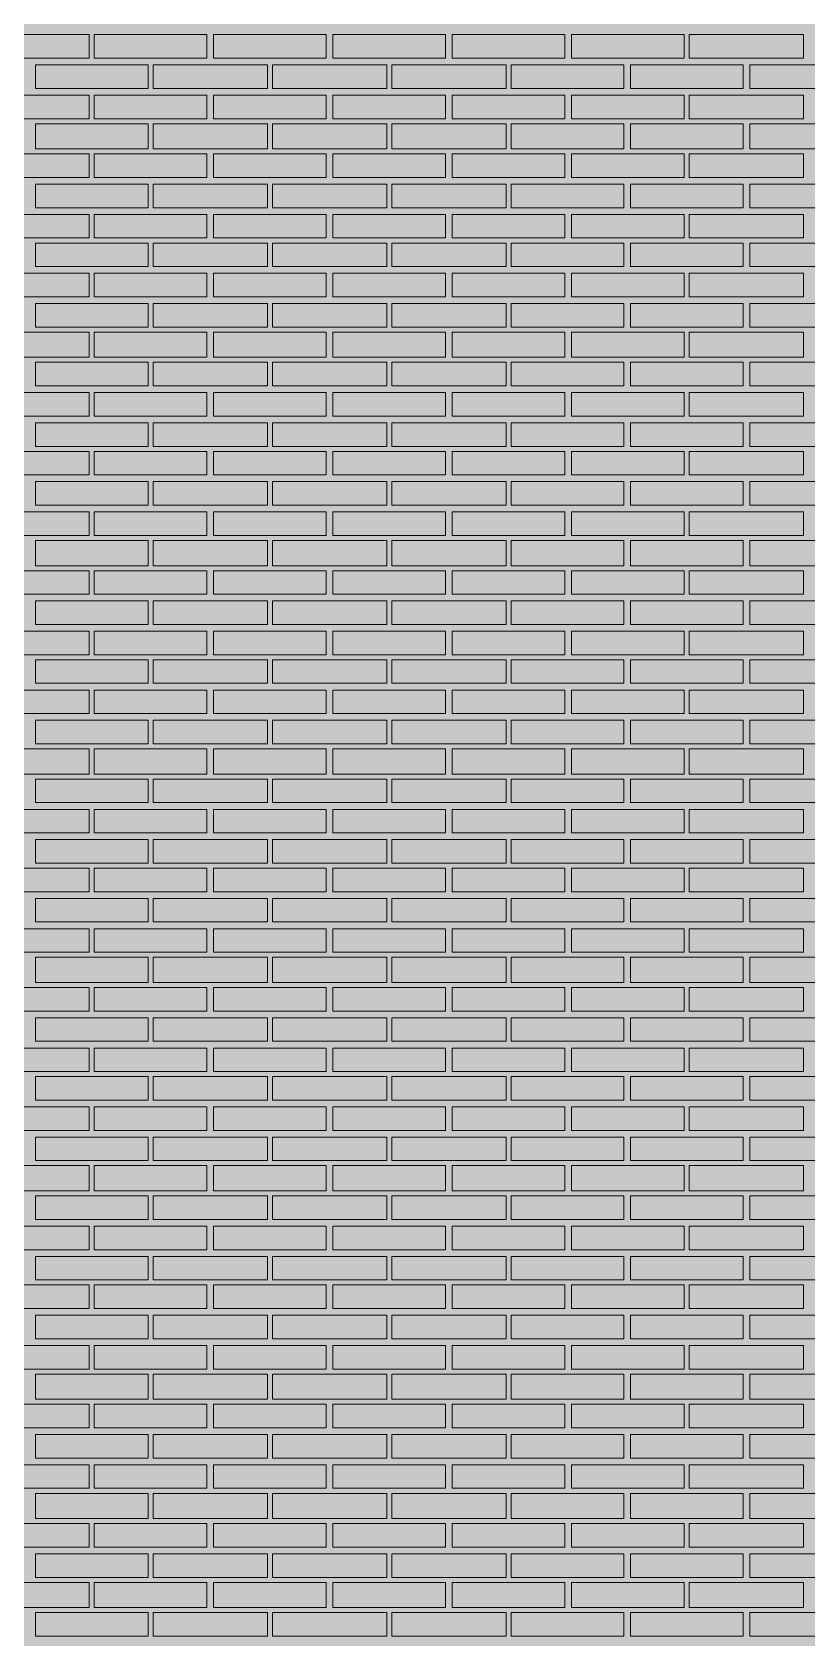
# Model space of a CAD drawing. Header units: millimetres. Extents: x -28928 to 100580, y -22867 to 36490.
# Drawn here: x 77836 to 79786, y 2737 to 6780 of the extents above; entities that cross this region are included whole.
import ezdxf

# ---------------------------------------------------------------- set-up
doc = ezdxf.new("R2010")
doc.units = ezdxf.units.MM
doc.layers.add('PDF _Геометрия', color=7, linetype='Continuous', true_color=0x8f8e8d)
doc.layers.add('PDF _Сплошная заливка', color=7, linetype='Continuous', true_color=0xffffff)

msp = doc.modelspace()

# ---------------------------------------------------------------- hatches: boundary and pattern name
at = {"layer": 'PDF _Сплошная заливка', "true_color": 0xdcd6cf, "transparency": 33554559}
msp.add_hatch(color=254, dxfattribs=at).paths.add_polyline_path([(60798.4, -2005.5), (60798.4, -4713.2), (70224.5, -4713.2), (70224.5, -1464), (74070.3, -1464), (74070.3, -4713.2), (82294.9, -4713.2), (82294.9, 9028.4), (55763.7, 9028.4), (55763.7, -4713.2), (56851.1, -4713.2), (56851.1, -1464), (58251.4, -1464), (58251.4, -4713.2), (59499.5, -4713.2), (59499.5, -2005.5)])

# ---------------------------------------------------------------- linework, layer by layer
at = {"layer": 'PDF _Геометрия', "lineweight": 9}
for points in [[(77979.5, 6773.4), (77979.5, 6714.1), (77691.8, 6714.1), (77691.8, 6773.4)], [(78275.7, 6773.4), (78275.7, 6714.1), (77992.2, 6714.1), (77992.2, 6773.4)], [(78576.1, 6773.4), (78576.1, 6714.1), (78292.6, 6714.1), (78292.6, 6773.4)], [(78876.4, 6773.4), (78876.4, 6714.1), (78593, 6714.1), (78593, 6773.4)], [(79176.8, 6773.4), (79176.8, 6714.1), (78893.4, 6714.1), (78893.4, 6773.4)], [(79477.2, 6773.4), (79477.2, 6714.1), (79193.7, 6714.1), (79193.7, 6773.4)], [(79777.6, 6773.4), (79777.6, 6714.1), (79489.9, 6714.1), (79489.9, 6773.4)], [(78127.6, 6638), (77983.7, 6638), (77844.1, 6638), (77844.1, 6697.2), (77983.7, 6697.2), (78127.6, 6697.2)], [(78428, 6638), (78284.1, 6638), (78140.3, 6638), (78140.3, 6697.2), (78284.1, 6697.2), (78428, 6697.2)], [(78728.4, 6638), (78584.5, 6638), (78440.7, 6638), (78440.7, 6697.2), (78584.5, 6697.2), (78728.4, 6697.2)], [(79028.7, 6638), (78884.9, 6638), (78741.1, 6638), (78741.1, 6697.2), (78884.9, 6697.2), (79028.7, 6697.2)], [(79324.9, 6638), (79185.3, 6638), (79041.4, 6638), (79041.4, 6697.2), (79185.3, 6697.2), (79324.9, 6697.2)], [(79625.3, 6638), (79485.7, 6638), (79341.8, 6638), (79341.8, 6697.2), (79485.7, 6697.2), (79625.3, 6697.2)], [(79925.7, 6638), (79781.8, 6638), (79642.2, 6638), (79642.2, 6697.2), (79781.8, 6697.2), (79925.7, 6697.2)], [(77979.5, 6621), (77979.5, 6561.8), (77691.8, 6561.8), (77691.8, 6621)], [(78275.7, 6621), (78275.7, 6561.8), (77992.2, 6561.8), (77992.2, 6621)], [(78576.1, 6621), (78576.1, 6561.8), (78292.6, 6561.8), (78292.6, 6621)], [(78876.4, 6621), (78876.4, 6561.8), (78593, 6561.8), (78593, 6621)], [(79176.8, 6621), (79176.8, 6561.8), (78893.4, 6561.8), (78893.4, 6621)], [(79477.2, 6621), (79477.2, 6561.8), (79193.7, 6561.8), (79193.7, 6621)], [(79777.6, 6621), (79777.6, 6561.8), (79489.9, 6561.8), (79489.9, 6621)], [(78127.6, 6485.7), (77983.7, 6485.7), (77844.1, 6485.7), (77844.1, 6549.1), (77983.7, 6549.1), (78127.6, 6549.1)], [(78428, 6485.7), (78284.1, 6485.7), (78140.3, 6485.7), (78140.3, 6549.1), (78284.1, 6549.1), (78428, 6549.1)], [(78728.4, 6485.7), (78584.5, 6485.7), (78440.7, 6485.7), (78440.7, 6549.1), (78584.5, 6549.1), (78728.4, 6549.1)], [(79028.7, 6485.7), (78884.9, 6485.7), (78741.1, 6485.7), (78741.1, 6549.1), (78884.9, 6549.1), (79028.7, 6549.1)], [(79324.9, 6485.7), (79185.3, 6485.7), (79041.4, 6485.7), (79041.4, 6549.1), (79185.3, 6549.1), (79324.9, 6549.1)], [(79625.3, 6485.7), (79485.7, 6485.7), (79341.8, 6485.7), (79341.8, 6549.1), (79485.7, 6549.1), (79625.3, 6549.1)], [(79925.7, 6485.7), (79781.8, 6485.7), (79642.2, 6485.7), (79642.2, 6549.1), (79781.8, 6549.1), (79925.7, 6549.1)], [(77979.5, 6473), (77979.5, 6413.7), (77691.8, 6413.7), (77691.8, 6473)], [(78275.7, 6473), (78275.7, 6413.7), (77992.2, 6413.7), (77992.2, 6473)], [(78576.1, 6473), (78576.1, 6413.7), (78292.6, 6413.7), (78292.6, 6473)], [(78876.4, 6473), (78876.4, 6413.7), (78593, 6413.7), (78593, 6473)], [(79176.8, 6473), (79176.8, 6413.7), (78893.4, 6413.7), (78893.4, 6473)], [(79477.2, 6473), (79477.2, 6413.7), (79193.7, 6413.7), (79193.7, 6473)], [(79777.6, 6473), (79777.6, 6413.7), (79489.9, 6413.7), (79489.9, 6473)], [(78127.6, 6337.6), (77983.7, 6337.6), (77844.1, 6337.6), (77844.1, 6396.8), (77983.7, 6396.8), (78127.6, 6396.8)], [(78428, 6337.6), (78284.1, 6337.6), (78140.3, 6337.6), (78140.3, 6396.8), (78284.1, 6396.8), (78428, 6396.8)], [(78728.4, 6337.6), (78584.5, 6337.6), (78440.7, 6337.6), (78440.7, 6396.8), (78584.5, 6396.8), (78728.4, 6396.8)], [(79028.7, 6337.6), (78884.9, 6337.6), (78741.1, 6337.6), (78741.1, 6396.8), (78884.9, 6396.8), (79028.7, 6396.8)], [(79324.9, 6337.6), (79185.3, 6337.6), (79041.4, 6337.6), (79041.4, 6396.8), (79185.3, 6396.8), (79324.9, 6396.8)], [(79625.3, 6337.6), (79485.7, 6337.6), (79341.8, 6337.6), (79341.8, 6396.8), (79485.7, 6396.8), (79625.3, 6396.8)], [(79925.7, 6337.6), (79781.8, 6337.6), (79642.2, 6337.6), (79642.2, 6396.8), (79781.8, 6396.8), (79925.7, 6396.8)], [(77979.5, 6320.7), (77979.5, 6261.4), (77691.8, 6261.4), (77691.8, 6320.7)], [(78275.7, 6320.7), (78275.7, 6261.4), (77992.2, 6261.4), (77992.2, 6320.7)], [(78576.1, 6320.7), (78576.1, 6261.4), (78292.6, 6261.4), (78292.6, 6320.7)], [(78876.4, 6320.7), (78876.4, 6261.4), (78593, 6261.4), (78593, 6320.7)], [(79176.8, 6320.7), (79176.8, 6261.4), (78893.4, 6261.4), (78893.4, 6320.7)], [(79477.2, 6320.7), (79477.2, 6261.4), (79193.7, 6261.4), (79193.7, 6320.7)], [(79777.6, 6320.7), (79777.6, 6261.4), (79489.9, 6261.4), (79489.9, 6320.7)], [(78127.6, 6189.5), (77983.7, 6189.5), (77844.1, 6189.5), (77844.1, 6248.7), (77983.7, 6248.7), (78127.6, 6248.7)], [(78428, 6189.5), (78284.1, 6189.5), (78140.3, 6189.5), (78140.3, 6248.7), (78284.1, 6248.7), (78428, 6248.7)], [(78728.4, 6189.5), (78584.5, 6189.5), (78440.7, 6189.5), (78440.7, 6248.7), (78584.5, 6248.7), (78728.4, 6248.7)], [(79028.7, 6189.5), (78884.9, 6189.5), (78741.1, 6189.5), (78741.1, 6248.7), (78884.9, 6248.7), (79028.7, 6248.7)], [(79324.9, 6189.5), (79185.3, 6189.5), (79041.4, 6189.5), (79041.4, 6248.7), (79185.3, 6248.7), (79324.9, 6248.7)], [(79625.3, 6189.5), (79485.7, 6189.5), (79341.8, 6189.5), (79341.8, 6248.7), (79485.7, 6248.7), (79625.3, 6248.7)], [(79925.7, 6189.5), (79781.8, 6189.5), (79642.2, 6189.5), (79642.2, 6248.7), (79781.8, 6248.7), (79925.7, 6248.7)], [(77979.5, 6172.6), (77979.5, 6113.4), (77691.8, 6113.4), (77691.8, 6172.6)], [(78275.7, 6172.6), (78275.7, 6113.4), (77992.2, 6113.4), (77992.2, 6172.6)], [(78576.1, 6172.6), (78576.1, 6113.4), (78292.6, 6113.4), (78292.6, 6172.6)], [(78876.4, 6172.6), (78876.4, 6113.4), (78593, 6113.4), (78593, 6172.6)], [(79176.8, 6172.6), (79176.8, 6113.4), (78893.4, 6113.4), (78893.4, 6172.6)], [(79477.2, 6172.6), (79477.2, 6113.4), (79193.7, 6113.4), (79193.7, 6172.6)], [(79777.6, 6172.6), (79777.6, 6113.4), (79489.9, 6113.4), (79489.9, 6172.6)], [(78127.6, 6037.2), (77983.7, 6037.2), (77844.1, 6037.2), (77844.1, 6096.4), (77983.7, 6096.4), (78127.6, 6096.4)], [(78428, 6037.2), (78284.1, 6037.2), (78140.3, 6037.2), (78140.3, 6096.4), (78284.1, 6096.4), (78428, 6096.4)], [(78728.4, 6037.2), (78584.5, 6037.2), (78440.7, 6037.2), (78440.7, 6096.4), (78584.5, 6096.4), (78728.4, 6096.4)], [(79028.7, 6037.2), (78884.9, 6037.2), (78741.1, 6037.2), (78741.1, 6096.4), (78884.9, 6096.4), (79028.7, 6096.4)], [(79324.9, 6037.2), (79185.3, 6037.2), (79041.4, 6037.2), (79041.4, 6096.4), (79185.3, 6096.4), (79324.9, 6096.4)], [(79625.3, 6037.2), (79485.7, 6037.2), (79341.8, 6037.2), (79341.8, 6096.4), (79485.7, 6096.4), (79625.3, 6096.4)], [(79925.7, 6037.2), (79781.8, 6037.2), (79642.2, 6037.2), (79642.2, 6096.4), (79781.8, 6096.4), (79925.7, 6096.4)], [(77979.5, 6024.5), (77979.5, 5961), (77691.8, 5961), (77691.8, 6024.5)], [(78275.7, 6024.5), (78275.7, 5961), (77992.2, 5961), (77992.2, 6024.5)], [(78576.1, 6024.5), (78576.1, 5961), (78292.6, 5961), (78292.6, 6024.5)], [(78876.4, 6024.5), (78876.4, 5961), (78593, 5961), (78593, 6024.5)], [(79176.8, 6024.5), (79176.8, 5961), (78893.4, 5961), (78893.4, 6024.5)], [(79477.2, 6024.5), (79477.2, 5961), (79193.7, 5961), (79193.7, 6024.5)], [(79777.6, 6024.5), (79777.6, 5961), (79489.9, 5961), (79489.9, 6024.5)], [(78127.6, 5889.1), (77983.7, 5889.1), (77844.1, 5889.1), (77844.1, 5948.4), (77983.7, 5948.4), (78127.6, 5948.4)], [(78428, 5889.1), (78284.1, 5889.1), (78140.3, 5889.1), (78140.3, 5948.4), (78284.1, 5948.4), (78428, 5948.4)], [(78728.4, 5889.1), (78584.5, 5889.1), (78440.7, 5889.1), (78440.7, 5948.4), (78584.5, 5948.4), (78728.4, 5948.4)], [(79028.7, 5889.1), (78884.9, 5889.1), (78741.1, 5889.1), (78741.1, 5948.4), (78884.9, 5948.4), (79028.7, 5948.4)], [(79324.9, 5889.1), (79185.3, 5889.1), (79041.4, 5889.1), (79041.4, 5948.4), (79185.3, 5948.4), (79324.9, 5948.4)], [(79625.3, 5889.1), (79485.7, 5889.1), (79341.8, 5889.1), (79341.8, 5948.4), (79485.7, 5948.4), (79625.3, 5948.4)], [(79925.7, 5889.1), (79781.8, 5889.1), (79642.2, 5889.1), (79642.2, 5948.4), (79781.8, 5948.4), (79925.7, 5948.4)], [(77979.5, 5872.2), (77979.5, 5813), (77691.8, 5813), (77691.8, 5872.2)], [(78275.7, 5872.2), (78275.7, 5813), (77992.2, 5813), (77992.2, 5872.2)], [(78576.1, 5872.2), (78576.1, 5813), (78292.6, 5813), (78292.6, 5872.2)], [(78876.4, 5872.2), (78876.4, 5813), (78593, 5813), (78593, 5872.2)], [(79176.8, 5872.2), (79176.8, 5813), (78893.4, 5813), (78893.4, 5872.2)], [(79477.2, 5872.2), (79477.2, 5813), (79193.7, 5813), (79193.7, 5872.2)], [(79777.6, 5872.2), (79777.6, 5813), (79489.9, 5813), (79489.9, 5872.2)], [(78127.6, 5736.8), (77983.7, 5736.8), (77844.1, 5736.8), (77844.1, 5796), (77983.7, 5796), (78127.6, 5796)], [(78428, 5736.8), (78284.1, 5736.8), (78140.3, 5736.8), (78140.3, 5796), (78284.1, 5796), (78428, 5796)], [(78728.4, 5736.8), (78584.5, 5736.8), (78440.7, 5736.8), (78440.7, 5796), (78584.5, 5796), (78728.4, 5796)], [(79028.7, 5736.8), (78884.9, 5736.8), (78741.1, 5736.8), (78741.1, 5796), (78884.9, 5796), (79028.7, 5796)], [(79324.9, 5736.8), (79185.3, 5736.8), (79041.4, 5736.8), (79041.4, 5796), (79185.3, 5796), (79324.9, 5796)], [(79625.3, 5736.8), (79485.7, 5736.8), (79341.8, 5736.8), (79341.8, 5796), (79485.7, 5796), (79625.3, 5796)], [(79925.7, 5736.8), (79781.8, 5736.8), (79642.2, 5736.8), (79642.2, 5796), (79781.8, 5796), (79925.7, 5796)], [(77979.5, 5724.1), (77979.5, 5664.9), (77691.8, 5664.9), (77691.8, 5724.1)], [(78275.7, 5724.1), (78275.7, 5664.9), (77992.2, 5664.9), (77992.2, 5724.1)], [(78576.1, 5724.1), (78576.1, 5664.9), (78292.6, 5664.9), (78292.6, 5724.1)], [(78876.4, 5724.1), (78876.4, 5664.9), (78593, 5664.9), (78593, 5724.1)], [(79176.8, 5724.1), (79176.8, 5664.9), (78893.4, 5664.9), (78893.4, 5724.1)], [(79477.2, 5724.1), (79477.2, 5664.9), (79193.7, 5664.9), (79193.7, 5724.1)], [(79777.6, 5724.1), (79777.6, 5664.9), (79489.9, 5664.9), (79489.9, 5724.1)], [(78127.6, 5588.7), (77983.7, 5588.7), (77844.1, 5588.7), (77844.1, 5648), (77983.7, 5648), (78127.6, 5648)], [(78428, 5588.7), (78284.1, 5588.7), (78140.3, 5588.7), (78140.3, 5648), (78284.1, 5648), (78428, 5648)], [(78728.4, 5588.7), (78584.5, 5588.7), (78440.7, 5588.7), (78440.7, 5648), (78584.5, 5648), (78728.4, 5648)], [(79028.7, 5588.7), (78884.9, 5588.7), (78741.1, 5588.7), (78741.1, 5648), (78884.9, 5648), (79028.7, 5648)], [(79324.9, 5588.7), (79185.3, 5588.7), (79041.4, 5588.7), (79041.4, 5648), (79185.3, 5648), (79324.9, 5648)], [(79625.3, 5588.7), (79485.7, 5588.7), (79341.8, 5588.7), (79341.8, 5648), (79485.7, 5648), (79625.3, 5648)], [(79925.7, 5588.7), (79781.8, 5588.7), (79642.2, 5588.7), (79642.2, 5648), (79781.8, 5648), (79925.7, 5648)], [(77979.5, 5571.8), (77979.5, 5512.6), (77691.8, 5512.6), (77691.8, 5571.8)], [(78275.7, 5571.8), (78275.7, 5512.6), (77992.2, 5512.6), (77992.2, 5571.8)], [(78576.1, 5571.8), (78576.1, 5512.6), (78292.6, 5512.6), (78292.6, 5571.8)], [(78876.4, 5571.8), (78876.4, 5512.6), (78593, 5512.6), (78593, 5571.8)], [(79176.8, 5571.8), (79176.8, 5512.6), (78893.4, 5512.6), (78893.4, 5571.8)], [(79477.2, 5571.8), (79477.2, 5512.6), (79193.7, 5512.6), (79193.7, 5571.8)], [(79777.6, 5571.8), (79777.6, 5512.6), (79489.9, 5512.6), (79489.9, 5571.8)], [(78127.6, 5436.4), (77983.7, 5436.4), (77844.1, 5436.4), (77844.1, 5499.9), (77983.7, 5499.9), (78127.6, 5499.9)], [(78428, 5436.4), (78284.1, 5436.4), (78140.3, 5436.4), (78140.3, 5499.9), (78284.1, 5499.9), (78428, 5499.9)], [(78728.4, 5436.4), (78584.5, 5436.4), (78440.7, 5436.4), (78440.7, 5499.9), (78584.5, 5499.9), (78728.4, 5499.9)], [(79028.7, 5436.4), (78884.9, 5436.4), (78741.1, 5436.4), (78741.1, 5499.9), (78884.9, 5499.9), (79028.7, 5499.9)], [(79324.9, 5436.4), (79185.3, 5436.4), (79041.4, 5436.4), (79041.4, 5499.9), (79185.3, 5499.9), (79324.9, 5499.9)], [(79625.3, 5436.4), (79485.7, 5436.4), (79341.8, 5436.4), (79341.8, 5499.9), (79485.7, 5499.9), (79625.3, 5499.9)], [(79925.7, 5436.4), (79781.8, 5436.4), (79642.2, 5436.4), (79642.2, 5499.9), (79781.8, 5499.9), (79925.7, 5499.9)], [(77979.5, 5423.7), (77979.5, 5364.5), (77691.8, 5364.5), (77691.8, 5423.7)], [(78275.7, 5423.7), (78275.7, 5364.5), (77992.2, 5364.5), (77992.2, 5423.7)], [(78576.1, 5423.7), (78576.1, 5364.5), (78292.6, 5364.5), (78292.6, 5423.7)], [(78876.4, 5423.7), (78876.4, 5364.5), (78593, 5364.5), (78593, 5423.7)], [(79176.8, 5423.7), (79176.8, 5364.5), (78893.4, 5364.5), (78893.4, 5423.7)], [(79477.2, 5423.7), (79477.2, 5364.5), (79193.7, 5364.5), (79193.7, 5423.7)], [(79777.6, 5423.7), (79777.6, 5364.5), (79489.9, 5364.5), (79489.9, 5423.7)], [(78127.6, 5288.4), (77983.7, 5288.4), (77844.1, 5288.4), (77844.1, 5347.6), (77983.7, 5347.6), (78127.6, 5347.6)], [(78428, 5288.4), (78284.1, 5288.4), (78140.3, 5288.4), (78140.3, 5347.6), (78284.1, 5347.6), (78428, 5347.6)], [(78728.4, 5288.4), (78584.5, 5288.4), (78440.7, 5288.4), (78440.7, 5347.6), (78584.5, 5347.6), (78728.4, 5347.6)], [(79028.7, 5288.4), (78884.9, 5288.4), (78741.1, 5288.4), (78741.1, 5347.6), (78884.9, 5347.6), (79028.7, 5347.6)], [(79324.9, 5288.4), (79185.3, 5288.4), (79041.4, 5288.4), (79041.4, 5347.6), (79185.3, 5347.6), (79324.9, 5347.6)], [(79625.3, 5288.4), (79485.7, 5288.4), (79341.8, 5288.4), (79341.8, 5347.6), (79485.7, 5347.6), (79625.3, 5347.6)], [(79925.7, 5288.4), (79781.8, 5288.4), (79642.2, 5288.4), (79642.2, 5347.6), (79781.8, 5347.6), (79925.7, 5347.6)], [(77979.5, 5271.4), (77979.5, 5212.2), (77691.8, 5212.2), (77691.8, 5271.4)], [(78275.7, 5271.4), (78275.7, 5212.2), (77992.2, 5212.2), (77992.2, 5271.4)], [(78576.1, 5271.4), (78576.1, 5212.2), (78292.6, 5212.2), (78292.6, 5271.4)], [(78876.4, 5271.4), (78876.4, 5212.2), (78593, 5212.2), (78593, 5271.4)], [(79176.8, 5271.4), (79176.8, 5212.2), (78893.4, 5212.2), (78893.4, 5271.4)], [(79477.2, 5271.4), (79477.2, 5212.2), (79193.7, 5212.2), (79193.7, 5271.4)], [(79777.6, 5271.4), (79777.6, 5212.2), (79489.9, 5212.2), (79489.9, 5271.4)], [(78127.6, 5140.3), (77983.7, 5140.3), (77844.1, 5140.3), (77844.1, 5199.5), (77983.7, 5199.5), (78127.6, 5199.5)], [(78428, 5140.3), (78284.1, 5140.3), (78140.3, 5140.3), (78140.3, 5199.5), (78284.1, 5199.5), (78428, 5199.5)], [(78728.4, 5140.3), (78584.5, 5140.3), (78440.7, 5140.3), (78440.7, 5199.5), (78584.5, 5199.5), (78728.4, 5199.5)], [(79028.7, 5140.3), (78884.9, 5140.3), (78741.1, 5140.3), (78741.1, 5199.5), (78884.9, 5199.5), (79028.7, 5199.5)], [(79324.9, 5140.3), (79185.3, 5140.3), (79041.4, 5140.3), (79041.4, 5199.5), (79185.3, 5199.5), (79324.9, 5199.5)], [(79625.3, 5140.3), (79485.7, 5140.3), (79341.8, 5140.3), (79341.8, 5199.5), (79485.7, 5199.5), (79625.3, 5199.5)], [(79925.7, 5140.3), (79781.8, 5140.3), (79642.2, 5140.3), (79642.2, 5199.5), (79781.8, 5199.5), (79925.7, 5199.5)], [(77979.5, 5123.4), (77979.5, 5064.1), (77691.8, 5064.1), (77691.8, 5123.4)], [(78275.7, 5123.4), (78275.7, 5064.1), (77992.2, 5064.1), (77992.2, 5123.4)], [(78576.1, 5123.4), (78576.1, 5064.1), (78292.6, 5064.1), (78292.6, 5123.4)], [(78876.4, 5123.4), (78876.4, 5064.1), (78593, 5064.1), (78593, 5123.4)], [(79176.8, 5123.4), (79176.8, 5064.1), (78893.4, 5064.1), (78893.4, 5123.4)], [(79477.2, 5123.4), (79477.2, 5064.1), (79193.7, 5064.1), (79193.7, 5123.4)], [(79777.6, 5123.4), (79777.6, 5064.1), (79489.9, 5064.1), (79489.9, 5123.4)], [(78127.6, 4988), (77983.7, 4988), (77844.1, 4988), (77844.1, 5047.2), (77983.7, 5047.2), (78127.6, 5047.2)], [(78428, 4988), (78284.1, 4988), (78140.3, 4988), (78140.3, 5047.2), (78284.1, 5047.2), (78428, 5047.2)], [(78728.4, 4988), (78584.5, 4988), (78440.7, 4988), (78440.7, 5047.2), (78584.5, 5047.2), (78728.4, 5047.2)], [(79028.7, 4988), (78884.9, 4988), (78741.1, 4988), (78741.1, 5047.2), (78884.9, 5047.2), (79028.7, 5047.2)], [(79324.9, 4988), (79185.3, 4988), (79041.4, 4988), (79041.4, 5047.2), (79185.3, 5047.2), (79324.9, 5047.2)], [(79625.3, 4988), (79485.7, 4988), (79341.8, 4988), (79341.8, 5047.2), (79485.7, 5047.2), (79625.3, 5047.2)], [(79925.7, 4988), (79781.8, 4988), (79642.2, 4988), (79642.2, 5047.2), (79781.8, 5047.2), (79925.7, 5047.2)], [(77979.5, 4975.3), (77979.5, 4911.8), (77691.8, 4911.8), (77691.8, 4975.3)], [(78275.7, 4975.3), (78275.7, 4911.8), (77992.2, 4911.8), (77992.2, 4975.3)], [(78576.1, 4975.3), (78576.1, 4911.8), (78292.6, 4911.8), (78292.6, 4975.3)], [(78876.4, 4975.3), (78876.4, 4911.8), (78593, 4911.8), (78593, 4975.3)], [(79176.8, 4975.3), (79176.8, 4911.8), (78893.4, 4911.8), (78893.4, 4975.3)], [(79477.2, 4975.3), (79477.2, 4911.8), (79193.7, 4911.8), (79193.7, 4975.3)], [(79777.6, 4975.3), (79777.6, 4911.8), (79489.9, 4911.8), (79489.9, 4975.3)], [(78127.6, 4839.9), (77983.7, 4839.9), (77844.1, 4839.9), (77844.1, 4899.1), (77983.7, 4899.1), (78127.6, 4899.1)], [(78428, 4839.9), (78284.1, 4839.9), (78140.3, 4839.9), (78140.3, 4899.1), (78284.1, 4899.1), (78428, 4899.1)], [(78728.4, 4839.9), (78584.5, 4839.9), (78440.7, 4839.9), (78440.7, 4899.1), (78584.5, 4899.1), (78728.4, 4899.1)], [(79028.7, 4839.9), (78884.9, 4839.9), (78741.1, 4839.9), (78741.1, 4899.1), (78884.9, 4899.1), (79028.7, 4899.1)], [(79324.9, 4839.9), (79185.3, 4839.9), (79041.4, 4839.9), (79041.4, 4899.1), (79185.3, 4899.1), (79324.9, 4899.1)], [(79625.3, 4839.9), (79485.7, 4839.9), (79341.8, 4839.9), (79341.8, 4899.1), (79485.7, 4899.1), (79625.3, 4899.1)], [(79925.7, 4839.9), (79781.8, 4839.9), (79642.2, 4839.9), (79642.2, 4899.1), (79781.8, 4899.1), (79925.7, 4899.1)], [(77979.5, 4823), (77979.5, 4763.7), (77691.8, 4763.7), (77691.8, 4823)], [(78275.7, 4823), (78275.7, 4763.7), (77992.2, 4763.7), (77992.2, 4823)], [(78576.1, 4823), (78576.1, 4763.7), (78292.6, 4763.7), (78292.6, 4823)], [(78876.4, 4823), (78876.4, 4763.7), (78593, 4763.7), (78593, 4823)], [(79176.8, 4823), (79176.8, 4763.7), (78893.4, 4763.7), (78893.4, 4823)], [(79477.2, 4823), (79477.2, 4763.7), (79193.7, 4763.7), (79193.7, 4823)], [(79777.6, 4823), (79777.6, 4763.7), (79489.9, 4763.7), (79489.9, 4823)], [(78127.6, 4687.6), (77983.7, 4687.6), (77844.1, 4687.6), (77844.1, 4746.8), (77983.7, 4746.8), (78127.6, 4746.8)], [(78428, 4687.6), (78284.1, 4687.6), (78140.3, 4687.6), (78140.3, 4746.8), (78284.1, 4746.8), (78428, 4746.8)], [(78728.4, 4687.6), (78584.5, 4687.6), (78440.7, 4687.6), (78440.7, 4746.8), (78584.5, 4746.8), (78728.4, 4746.8)], [(79028.7, 4687.6), (78884.9, 4687.6), (78741.1, 4687.6), (78741.1, 4746.8), (78884.9, 4746.8), (79028.7, 4746.8)], [(79324.9, 4687.6), (79185.3, 4687.6), (79041.4, 4687.6), (79041.4, 4746.8), (79185.3, 4746.8), (79324.9, 4746.8)], [(79625.3, 4687.6), (79485.7, 4687.6), (79341.8, 4687.6), (79341.8, 4746.8), (79485.7, 4746.8), (79625.3, 4746.8)], [(79925.7, 4687.6), (79781.8, 4687.6), (79642.2, 4687.6), (79642.2, 4746.8), (79781.8, 4746.8), (79925.7, 4746.8)], [(77979.5, 4674.9), (77979.5, 4615.7), (77691.8, 4615.7), (77691.8, 4674.9)], [(78275.7, 4674.9), (78275.7, 4615.7), (77992.2, 4615.7), (77992.2, 4674.9)], [(78576.1, 4674.9), (78576.1, 4615.7), (78292.6, 4615.7), (78292.6, 4674.9)], [(78876.4, 4674.9), (78876.4, 4615.7), (78593, 4615.7), (78593, 4674.9)], [(79176.8, 4674.9), (79176.8, 4615.7), (78893.4, 4615.7), (78893.4, 4674.9)], [(79477.2, 4674.9), (79477.2, 4615.7), (79193.7, 4615.7), (79193.7, 4674.9)], [(79777.6, 4674.9), (79777.6, 4615.7), (79489.9, 4615.7), (79489.9, 4674.9)], [(78127.6, 4539.5), (77983.7, 4539.5), (77844.1, 4539.5), (77844.1, 4598.7), (77983.7, 4598.7), (78127.6, 4598.7)], [(78428, 4539.5), (78284.1, 4539.5), (78140.3, 4539.5), (78140.3, 4598.7), (78284.1, 4598.7), (78428, 4598.7)], [(78728.4, 4539.5), (78584.5, 4539.5), (78440.7, 4539.5), (78440.7, 4598.7), (78584.5, 4598.7), (78728.4, 4598.7)], [(79028.7, 4539.5), (78884.9, 4539.5), (78741.1, 4539.5), (78741.1, 4598.7), (78884.9, 4598.7), (79028.7, 4598.7)], [(79324.9, 4539.5), (79185.3, 4539.5), (79041.4, 4539.5), (79041.4, 4598.7), (79185.3, 4598.7), (79324.9, 4598.7)], [(79625.3, 4539.5), (79485.7, 4539.5), (79341.8, 4539.5), (79341.8, 4598.7), (79485.7, 4598.7), (79625.3, 4598.7)], [(79925.7, 4539.5), (79781.8, 4539.5), (79642.2, 4539.5), (79642.2, 4598.7), (79781.8, 4598.7), (79925.7, 4598.7)], [(77979.5, 4522.6), (77979.5, 4463.4), (77691.8, 4463.4), (77691.8, 4522.6)], [(78275.7, 4522.6), (78275.7, 4463.4), (77992.2, 4463.4), (77992.2, 4522.6)], [(78576.1, 4522.6), (78576.1, 4463.4), (78292.6, 4463.4), (78292.6, 4522.6)], [(78876.4, 4522.6), (78876.4, 4463.4), (78593, 4463.4), (78593, 4522.6)], [(79176.8, 4522.6), (79176.8, 4463.4), (78893.4, 4463.4), (78893.4, 4522.6)], [(79477.2, 4522.6), (79477.2, 4463.4), (79193.7, 4463.4), (79193.7, 4522.6)], [(79777.6, 4522.6), (79777.6, 4463.4), (79489.9, 4463.4), (79489.9, 4522.6)], [(78127.6, 4387.2), (77983.7, 4387.2), (77844.1, 4387.2), (77844.1, 4450.7), (77983.7, 4450.7), (78127.6, 4450.7)], [(78428, 4387.2), (78284.1, 4387.2), (78140.3, 4387.2), (78140.3, 4450.7), (78284.1, 4450.7), (78428, 4450.7)], [(78728.4, 4387.2), (78584.5, 4387.2), (78440.7, 4387.2), (78440.7, 4450.7), (78584.5, 4450.7), (78728.4, 4450.7)], [(79028.7, 4387.2), (78884.9, 4387.2), (78741.1, 4387.2), (78741.1, 4450.7), (78884.9, 4450.7), (79028.7, 4450.7)], [(79324.9, 4387.2), (79185.3, 4387.2), (79041.4, 4387.2), (79041.4, 4450.7), (79185.3, 4450.7), (79324.9, 4450.7)], [(79625.3, 4387.2), (79485.7, 4387.2), (79341.8, 4387.2), (79341.8, 4450.7), (79485.7, 4450.7), (79625.3, 4450.7)], [(79925.7, 4387.2), (79781.8, 4387.2), (79642.2, 4387.2), (79642.2, 4450.7), (79781.8, 4450.7), (79925.7, 4450.7)], [(77979.5, 4374.5), (77979.5, 4315.3), (77691.8, 4315.3), (77691.8, 4374.5)], [(78275.7, 4374.5), (78275.7, 4315.3), (77992.2, 4315.3), (77992.2, 4374.5)], [(78576.1, 4374.5), (78576.1, 4315.3), (78292.6, 4315.3), (78292.6, 4374.5)], [(78876.4, 4374.5), (78876.4, 4315.3), (78593, 4315.3), (78593, 4374.5)], [(79176.8, 4374.5), (79176.8, 4315.3), (78893.4, 4315.3), (78893.4, 4374.5)], [(79477.2, 4374.5), (79477.2, 4315.3), (79193.7, 4315.3), (79193.7, 4374.5)], [(79777.6, 4374.5), (79777.6, 4315.3), (79489.9, 4315.3), (79489.9, 4374.5)], [(78127.6, 4239.1), (77983.7, 4239.1), (77844.1, 4239.1), (77844.1, 4298.4), (77983.7, 4298.4), (78127.6, 4298.4)], [(78428, 4239.1), (78284.1, 4239.1), (78140.3, 4239.1), (78140.3, 4298.4), (78284.1, 4298.4), (78428, 4298.4)], [(78728.4, 4239.1), (78584.5, 4239.1), (78440.7, 4239.1), (78440.7, 4298.4), (78584.5, 4298.4), (78728.4, 4298.4)], [(79028.7, 4239.1), (78884.9, 4239.1), (78741.1, 4239.1), (78741.1, 4298.4), (78884.9, 4298.4), (79028.7, 4298.4)], [(79324.9, 4239.1), (79185.3, 4239.1), (79041.4, 4239.1), (79041.4, 4298.4), (79185.3, 4298.4), (79324.9, 4298.4)], [(79625.3, 4239.1), (79485.7, 4239.1), (79341.8, 4239.1), (79341.8, 4298.4), (79485.7, 4298.4), (79625.3, 4298.4)], [(79925.7, 4239.1), (79781.8, 4239.1), (79642.2, 4239.1), (79642.2, 4298.4), (79781.8, 4298.4), (79925.7, 4298.4)], [(77979.5, 4222.2), (77979.5, 4163), (77691.8, 4163), (77691.8, 4222.2)], [(78275.7, 4222.2), (78275.7, 4163), (77992.2, 4163), (77992.2, 4222.2)], [(78576.1, 4222.2), (78576.1, 4163), (78292.6, 4163), (78292.6, 4222.2)], [(78876.4, 4222.2), (78876.4, 4163), (78593, 4163), (78593, 4222.2)], [(79176.8, 4222.2), (79176.8, 4163), (78893.4, 4163), (78893.4, 4222.2)], [(79477.2, 4222.2), (79477.2, 4163), (79193.7, 4163), (79193.7, 4222.2)], [(79777.6, 4222.2), (79777.6, 4163), (79489.9, 4163), (79489.9, 4222.2)], [(78127.6, 4091), (77983.7, 4091), (77844.1, 4091), (77844.1, 4150.3), (77983.7, 4150.3), (78127.6, 4150.3)], [(78428, 4091), (78284.1, 4091), (78140.3, 4091), (78140.3, 4150.3), (78284.1, 4150.3), (78428, 4150.3)], [(78728.4, 4091), (78584.5, 4091), (78440.7, 4091), (78440.7, 4150.3), (78584.5, 4150.3), (78728.4, 4150.3)], [(79028.7, 4091), (78884.9, 4091), (78741.1, 4091), (78741.1, 4150.3), (78884.9, 4150.3), (79028.7, 4150.3)], [(79324.9, 4091), (79185.3, 4091), (79041.4, 4091), (79041.4, 4150.3), (79185.3, 4150.3), (79324.9, 4150.3)], [(79625.3, 4091), (79485.7, 4091), (79341.8, 4091), (79341.8, 4150.3), (79485.7, 4150.3), (79625.3, 4150.3)], [(79925.7, 4091), (79781.8, 4091), (79642.2, 4091), (79642.2, 4150.3), (79781.8, 4150.3), (79925.7, 4150.3)], [(77979.5, 4074.1), (77979.5, 4014.9), (77691.8, 4014.9), (77691.8, 4074.1)], [(78275.7, 4074.1), (78275.7, 4014.9), (77992.2, 4014.9), (77992.2, 4074.1)], [(78576.1, 4074.1), (78576.1, 4014.9), (78292.6, 4014.9), (78292.6, 4074.1)], [(78876.4, 4074.1), (78876.4, 4014.9), (78593, 4014.9), (78593, 4074.1)], [(79176.8, 4074.1), (79176.8, 4014.9), (78893.4, 4014.9), (78893.4, 4074.1)], [(79477.2, 4074.1), (79477.2, 4014.9), (79193.7, 4014.9), (79193.7, 4074.1)], [(79777.6, 4074.1), (79777.6, 4014.9), (79489.9, 4014.9), (79489.9, 4074.1)], [(78127.6, 3938.7), (77983.7, 3938.7), (77844.1, 3938.7), (77844.1, 3998), (77983.7, 3998), (78127.6, 3998)], [(78428, 3938.7), (78284.1, 3938.7), (78140.3, 3938.7), (78140.3, 3998), (78284.1, 3998), (78428, 3998)], [(78728.4, 3938.7), (78584.5, 3938.7), (78440.7, 3938.7), (78440.7, 3998), (78584.5, 3998), (78728.4, 3998)], [(79028.7, 3938.7), (78884.9, 3938.7), (78741.1, 3938.7), (78741.1, 3998), (78884.9, 3998), (79028.7, 3998)], [(79324.9, 3938.7), (79185.3, 3938.7), (79041.4, 3938.7), (79041.4, 3998), (79185.3, 3998), (79324.9, 3998)], [(79625.3, 3938.7), (79485.7, 3938.7), (79341.8, 3938.7), (79341.8, 3998), (79485.7, 3998), (79625.3, 3998)], [(79925.7, 3938.7), (79781.8, 3938.7), (79642.2, 3938.7), (79642.2, 3998), (79781.8, 3998), (79925.7, 3998)], [(77979.5, 3926), (77979.5, 3862.6), (77691.8, 3862.6), (77691.8, 3926)], [(78275.7, 3926), (78275.7, 3862.6), (77992.2, 3862.6), (77992.2, 3926)], [(78576.1, 3926), (78576.1, 3862.6), (78292.6, 3862.6), (78292.6, 3926)], [(78876.4, 3926), (78876.4, 3862.6), (78593, 3862.6), (78593, 3926)], [(79176.8, 3926), (79176.8, 3862.6), (78893.4, 3862.6), (78893.4, 3926)], [(79477.2, 3926), (79477.2, 3862.6), (79193.7, 3862.6), (79193.7, 3926)], [(79777.6, 3926), (79777.6, 3862.6), (79489.9, 3862.6), (79489.9, 3926)], [(78127.6, 3790.7), (77983.7, 3790.7), (77844.1, 3790.7), (77844.1, 3849.9), (77983.7, 3849.9), (78127.6, 3849.9)], [(78428, 3790.7), (78284.1, 3790.7), (78140.3, 3790.7), (78140.3, 3849.9), (78284.1, 3849.9), (78428, 3849.9)], [(78728.4, 3790.7), (78584.5, 3790.7), (78440.7, 3790.7), (78440.7, 3849.9), (78584.5, 3849.9), (78728.4, 3849.9)], [(79028.7, 3790.7), (78884.9, 3790.7), (78741.1, 3790.7), (78741.1, 3849.9), (78884.9, 3849.9), (79028.7, 3849.9)], [(79324.9, 3790.7), (79185.3, 3790.7), (79041.4, 3790.7), (79041.4, 3849.9), (79185.3, 3849.9), (79324.9, 3849.9)], [(79625.3, 3790.7), (79485.7, 3790.7), (79341.8, 3790.7), (79341.8, 3849.9), (79485.7, 3849.9), (79625.3, 3849.9)], [(79925.7, 3790.7), (79781.8, 3790.7), (79642.2, 3790.7), (79642.2, 3849.9), (79781.8, 3849.9), (79925.7, 3849.9)], [(77979.5, 3773.7), (77979.5, 3714.5), (77691.8, 3714.5), (77691.8, 3773.7)], [(78275.7, 3773.7), (78275.7, 3714.5), (77992.2, 3714.5), (77992.2, 3773.7)], [(78576.1, 3773.7), (78576.1, 3714.5), (78292.6, 3714.5), (78292.6, 3773.7)], [(78876.4, 3773.7), (78876.4, 3714.5), (78593, 3714.5), (78593, 3773.7)], [(79176.8, 3773.7), (79176.8, 3714.5), (78893.4, 3714.5), (78893.4, 3773.7)], [(79477.2, 3773.7), (79477.2, 3714.5), (79193.7, 3714.5), (79193.7, 3773.7)], [(79777.6, 3773.7), (79777.6, 3714.5), (79489.9, 3714.5), (79489.9, 3773.7)], [(78127.6, 3638.4), (77983.7, 3638.4), (77844.1, 3638.4), (77844.1, 3697.6), (77983.7, 3697.6), (78127.6, 3697.6)], [(78428, 3638.4), (78284.1, 3638.4), (78140.3, 3638.4), (78140.3, 3697.6), (78284.1, 3697.6), (78428, 3697.6)], [(78728.4, 3638.4), (78584.5, 3638.4), (78440.7, 3638.4), (78440.7, 3697.6), (78584.5, 3697.6), (78728.4, 3697.6)], [(79028.7, 3638.4), (78884.9, 3638.4), (78741.1, 3638.4), (78741.1, 3697.6), (78884.9, 3697.6), (79028.7, 3697.6)], [(79324.9, 3638.4), (79185.3, 3638.4), (79041.4, 3638.4), (79041.4, 3697.6), (79185.3, 3697.6), (79324.9, 3697.6)], [(79625.3, 3638.4), (79485.7, 3638.4), (79341.8, 3638.4), (79341.8, 3697.6), (79485.7, 3697.6), (79625.3, 3697.6)], [(79925.7, 3638.4), (79781.8, 3638.4), (79642.2, 3638.4), (79642.2, 3697.6), (79781.8, 3697.6), (79925.7, 3697.6)], [(77979.5, 3625.7), (77979.5, 3566.4), (77691.8, 3566.4), (77691.8, 3625.7)], [(78275.7, 3625.7), (78275.7, 3566.4), (77992.2, 3566.4), (77992.2, 3625.7)], [(78576.1, 3625.7), (78576.1, 3566.4), (78292.6, 3566.4), (78292.6, 3625.7)], [(78876.4, 3625.7), (78876.4, 3566.4), (78593, 3566.4), (78593, 3625.7)], [(79176.8, 3625.7), (79176.8, 3566.4), (78893.4, 3566.4), (78893.4, 3625.7)], [(79477.2, 3625.7), (79477.2, 3566.4), (79193.7, 3566.4), (79193.7, 3625.7)], [(79777.6, 3625.7), (79777.6, 3566.4), (79489.9, 3566.4), (79489.9, 3625.7)], [(78127.6, 3490.3), (77983.7, 3490.3), (77844.1, 3490.3), (77844.1, 3549.5), (77983.7, 3549.5), (78127.6, 3549.5)], [(78428, 3490.3), (78284.1, 3490.3), (78140.3, 3490.3), (78140.3, 3549.5), (78284.1, 3549.5), (78428, 3549.5)], [(78728.4, 3490.3), (78584.5, 3490.3), (78440.7, 3490.3), (78440.7, 3549.5), (78584.5, 3549.5), (78728.4, 3549.5)], [(79028.7, 3490.3), (78884.9, 3490.3), (78741.1, 3490.3), (78741.1, 3549.5), (78884.9, 3549.5), (79028.7, 3549.5)], [(79324.9, 3490.3), (79185.3, 3490.3), (79041.4, 3490.3), (79041.4, 3549.5), (79185.3, 3549.5), (79324.9, 3549.5)], [(79625.3, 3490.3), (79485.7, 3490.3), (79341.8, 3490.3), (79341.8, 3549.5), (79485.7, 3549.5), (79625.3, 3549.5)], [(79925.7, 3490.3), (79781.8, 3490.3), (79642.2, 3490.3), (79642.2, 3549.5), (79781.8, 3549.5), (79925.7, 3549.5)], [(77979.5, 3473.4), (77979.5, 3414.1), (77691.8, 3414.1), (77691.8, 3473.4)], [(78275.7, 3473.4), (78275.7, 3414.1), (77992.2, 3414.1), (77992.2, 3473.4)], [(78576.1, 3473.4), (78576.1, 3414.1), (78292.6, 3414.1), (78292.6, 3473.4)], [(78876.4, 3473.4), (78876.4, 3414.1), (78593, 3414.1), (78593, 3473.4)], [(79176.8, 3473.4), (79176.8, 3414.1), (78893.4, 3414.1), (78893.4, 3473.4)], [(79477.2, 3473.4), (79477.2, 3414.1), (79193.7, 3414.1), (79193.7, 3473.4)], [(79777.6, 3473.4), (79777.6, 3414.1), (79489.9, 3414.1), (79489.9, 3473.4)], [(78127.6, 3338), (77983.7, 3338), (77844.1, 3338), (77844.1, 3401.4), (77983.7, 3401.4), (78127.6, 3401.4)], [(78428, 3338), (78284.1, 3338), (78140.3, 3338), (78140.3, 3401.4), (78284.1, 3401.4), (78428, 3401.4)], [(78728.4, 3338), (78584.5, 3338), (78440.7, 3338), (78440.7, 3401.4), (78584.5, 3401.4), (78728.4, 3401.4)], [(79028.7, 3338), (78884.9, 3338), (78741.1, 3338), (78741.1, 3401.4), (78884.9, 3401.4), (79028.7, 3401.4)], [(79324.9, 3338), (79185.3, 3338), (79041.4, 3338), (79041.4, 3401.4), (79185.3, 3401.4), (79324.9, 3401.4)], [(79625.3, 3338), (79485.7, 3338), (79341.8, 3338), (79341.8, 3401.4), (79485.7, 3401.4), (79625.3, 3401.4)], [(79925.7, 3338), (79781.8, 3338), (79642.2, 3338), (79642.2, 3401.4), (79781.8, 3401.4), (79925.7, 3401.4)], [(77979.5, 3325.3), (77979.5, 3266), (77691.8, 3266), (77691.8, 3325.3)], [(78275.7, 3325.3), (78275.7, 3266), (77992.2, 3266), (77992.2, 3325.3)], [(78576.1, 3325.3), (78576.1, 3266), (78292.6, 3266), (78292.6, 3325.3)], [(78876.4, 3325.3), (78876.4, 3266), (78593, 3266), (78593, 3325.3)], [(79176.8, 3325.3), (79176.8, 3266), (78893.4, 3266), (78893.4, 3325.3)], [(79477.2, 3325.3), (79477.2, 3266), (79193.7, 3266), (79193.7, 3325.3)], [(79777.6, 3325.3), (79777.6, 3266), (79489.9, 3266), (79489.9, 3325.3)], [(78127.6, 3189.9), (77983.7, 3189.9), (77844.1, 3189.9), (77844.1, 3249.1), (77983.7, 3249.1), (78127.6, 3249.1)], [(78428, 3189.9), (78284.1, 3189.9), (78140.3, 3189.9), (78140.3, 3249.1), (78284.1, 3249.1), (78428, 3249.1)], [(78728.4, 3189.9), (78584.5, 3189.9), (78440.7, 3189.9), (78440.7, 3249.1), (78584.5, 3249.1), (78728.4, 3249.1)], [(79028.7, 3189.9), (78884.9, 3189.9), (78741.1, 3189.9), (78741.1, 3249.1), (78884.9, 3249.1), (79028.7, 3249.1)], [(79324.9, 3189.9), (79185.3, 3189.9), (79041.4, 3189.9), (79041.4, 3249.1), (79185.3, 3249.1), (79324.9, 3249.1)], [(79625.3, 3189.9), (79485.7, 3189.9), (79341.8, 3189.9), (79341.8, 3249.1), (79485.7, 3249.1), (79625.3, 3249.1)], [(79925.7, 3189.9), (79781.8, 3189.9), (79642.2, 3189.9), (79642.2, 3249.1), (79781.8, 3249.1), (79925.7, 3249.1)], [(77979.5, 3173), (77979.5, 3113.7), (77691.8, 3113.7), (77691.8, 3173)], [(78275.7, 3173), (78275.7, 3113.7), (77992.2, 3113.7), (77992.2, 3173)], [(78576.1, 3173), (78576.1, 3113.7), (78292.6, 3113.7), (78292.6, 3173)], [(78876.4, 3173), (78876.4, 3113.7), (78593, 3113.7), (78593, 3173)], [(79176.8, 3173), (79176.8, 3113.7), (78893.4, 3113.7), (78893.4, 3173)], [(79477.2, 3173), (79477.2, 3113.7), (79193.7, 3113.7), (79193.7, 3173)], [(79777.6, 3173), (79777.6, 3113.7), (79489.9, 3113.7), (79489.9, 3173)], [(78127.6, 3037.6), (77983.7, 3037.6), (77844.1, 3037.6), (77844.1, 3101), (77983.7, 3101), (78127.6, 3101)], [(78428, 3037.6), (78284.1, 3037.6), (78140.3, 3037.6), (78140.3, 3101), (78284.1, 3101), (78428, 3101)], [(78728.4, 3037.6), (78584.5, 3037.6), (78440.7, 3037.6), (78440.7, 3101), (78584.5, 3101), (78728.4, 3101)], [(79028.7, 3037.6), (78884.9, 3037.6), (78741.1, 3037.6), (78741.1, 3101), (78884.9, 3101), (79028.7, 3101)], [(79324.9, 3037.6), (79185.3, 3037.6), (79041.4, 3037.6), (79041.4, 3101), (79185.3, 3101), (79324.9, 3101)], [(79625.3, 3037.6), (79485.7, 3037.6), (79341.8, 3037.6), (79341.8, 3101), (79485.7, 3101), (79625.3, 3101)], [(79925.7, 3037.6), (79781.8, 3037.6), (79642.2, 3037.6), (79642.2, 3101), (79781.8, 3101), (79925.7, 3101)], [(77979.5, 3024.9), (77979.5, 2965.7), (77691.8, 2965.7), (77691.8, 3024.9)], [(78275.7, 3024.9), (78275.7, 2965.7), (77992.2, 2965.7), (77992.2, 3024.9)], [(78576.1, 3024.9), (78576.1, 2965.7), (78292.6, 2965.7), (78292.6, 3024.9)], [(78876.4, 3024.9), (78876.4, 2965.7), (78593, 2965.7), (78593, 3024.9)], [(79176.8, 3024.9), (79176.8, 2965.7), (78893.4, 2965.7), (78893.4, 3024.9)], [(79477.2, 3024.9), (79477.2, 2965.7), (79193.7, 2965.7), (79193.7, 3024.9)], [(79777.6, 3024.9), (79777.6, 2965.7), (79489.9, 2965.7), (79489.9, 3024.9)], [(78127.6, 2889.5), (77983.7, 2889.5), (77844.1, 2889.5), (77844.1, 2948.7), (77983.7, 2948.7), (78127.6, 2948.7)], [(78428, 2889.5), (78284.1, 2889.5), (78140.3, 2889.5), (78140.3, 2948.7), (78284.1, 2948.7), (78428, 2948.7)], [(78728.4, 2889.5), (78584.5, 2889.5), (78440.7, 2889.5), (78440.7, 2948.7), (78584.5, 2948.7), (78728.4, 2948.7)], [(79028.7, 2889.5), (78884.9, 2889.5), (78741.1, 2889.5), (78741.1, 2948.7), (78884.9, 2948.7), (79028.7, 2948.7)], [(79324.9, 2889.5), (79185.3, 2889.5), (79041.4, 2889.5), (79041.4, 2948.7), (79185.3, 2948.7), (79324.9, 2948.7)], [(79625.3, 2889.5), (79485.7, 2889.5), (79341.8, 2889.5), (79341.8, 2948.7), (79485.7, 2948.7), (79625.3, 2948.7)], [(79925.7, 2889.5), (79781.8, 2889.5), (79642.2, 2889.5), (79642.2, 2948.7), (79781.8, 2948.7), (79925.7, 2948.7)], [(77979.5, 2876.8), (77979.5, 2813.4), (77691.8, 2813.4), (77691.8, 2876.8)], [(78275.7, 2876.8), (78275.7, 2813.4), (77992.2, 2813.4), (77992.2, 2876.8)], [(78576.1, 2876.8), (78576.1, 2813.4), (78292.6, 2813.4), (78292.6, 2876.8)], [(78876.4, 2876.8), (78876.4, 2813.4), (78593, 2813.4), (78593, 2876.8)], [(79176.8, 2876.8), (79176.8, 2813.4), (78893.4, 2813.4), (78893.4, 2876.8)], [(79477.2, 2876.8), (79477.2, 2813.4), (79193.7, 2813.4), (79193.7, 2876.8)], [(79777.6, 2876.8), (79777.6, 2813.4), (79489.9, 2813.4), (79489.9, 2876.8)], [(78127.6, 2741.4), (77983.7, 2741.4), (77844.1, 2741.4), (77844.1, 2800.7), (77983.7, 2800.7), (78127.6, 2800.7)], [(78428, 2741.4), (78284.1, 2741.4), (78140.3, 2741.4), (78140.3, 2800.7), (78284.1, 2800.7), (78428, 2800.7)], [(78728.4, 2741.4), (78584.5, 2741.4), (78440.7, 2741.4), (78440.7, 2800.7), (78584.5, 2800.7), (78728.4, 2800.7)], [(79028.7, 2741.4), (78884.9, 2741.4), (78741.1, 2741.4), (78741.1, 2800.7), (78884.9, 2800.7), (79028.7, 2800.7)], [(79324.9, 2741.4), (79185.3, 2741.4), (79041.4, 2741.4), (79041.4, 2800.7), (79185.3, 2800.7), (79324.9, 2800.7)], [(79625.3, 2741.4), (79485.7, 2741.4), (79341.8, 2741.4), (79341.8, 2800.7), (79485.7, 2800.7), (79625.3, 2800.7)], [(79925.7, 2741.4), (79781.8, 2741.4), (79642.2, 2741.4), (79642.2, 2800.7), (79781.8, 2800.7), (79925.7, 2800.7)]]:
    msp.add_lwpolyline(points, close=True, dxfattribs=at)

doc.saveas('drawing.dxf')
